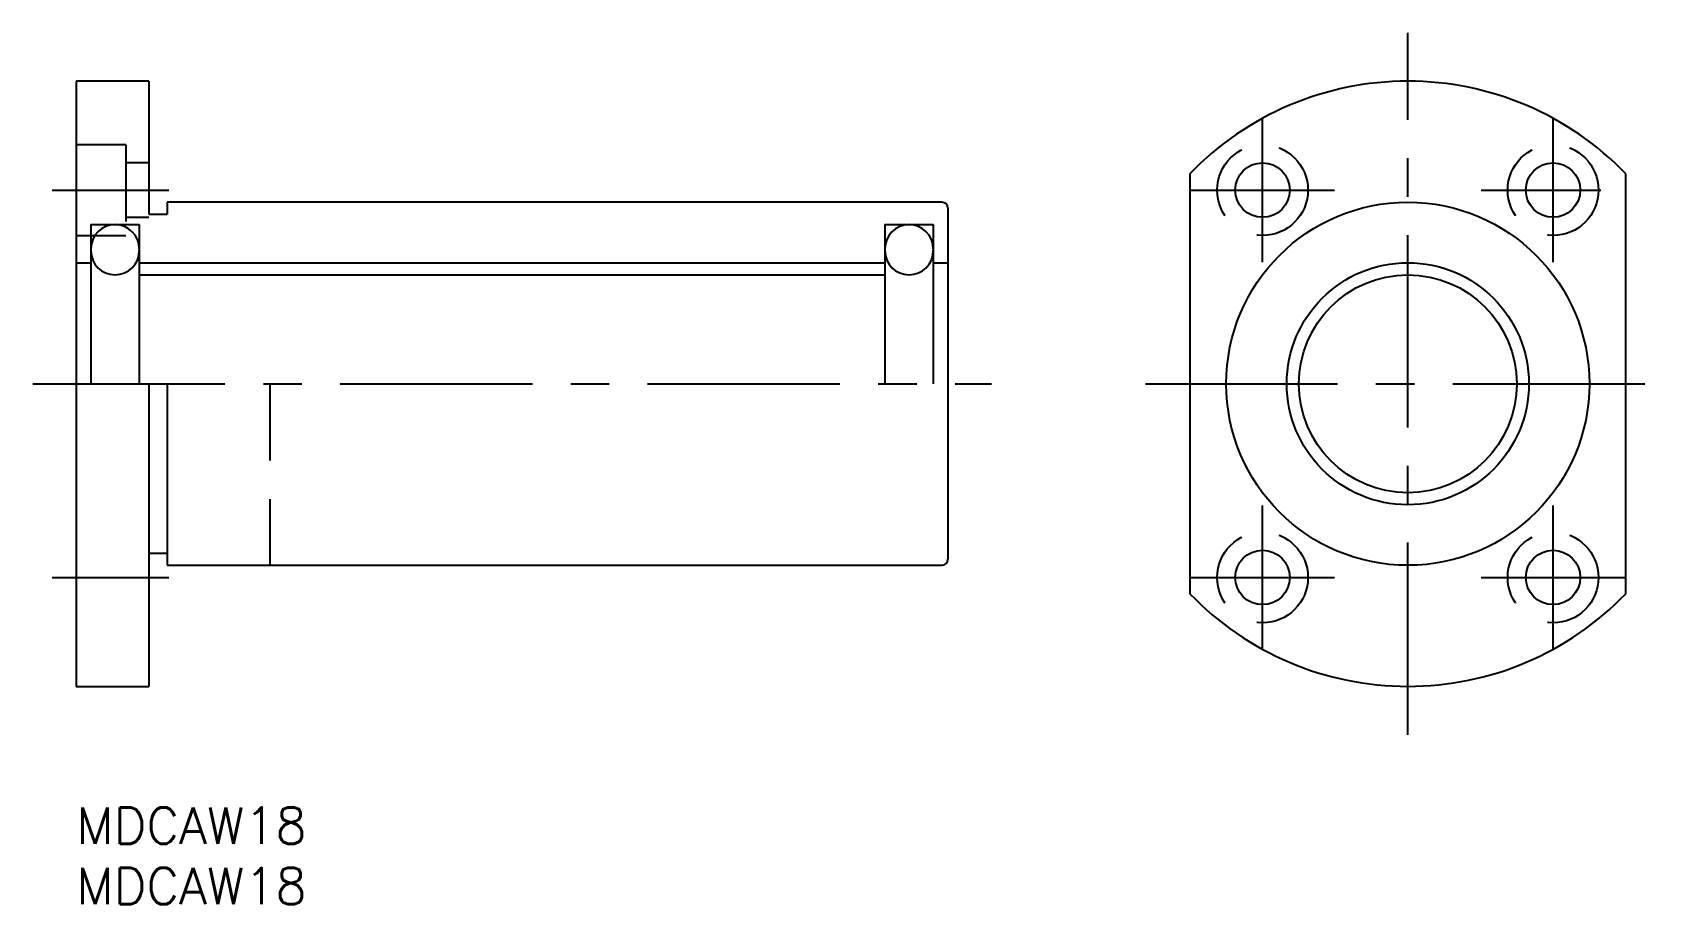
# Model space of a CAD drawing. Extents: x -4 to 132, y -8 to 64.
import ezdxf

# ---------------------------------------------------------------- set-up
doc = ezdxf.new("R2010")
doc.units = 0
doc.header["$LTSCALE"] = 0.5
doc.linetypes.add('CENTER', pattern=[50.8, 31.75, -6.35, 6.35, -6.35])
doc.linetypes.add('DASHED', pattern=[19.05, 12.7, -6.35])
for name, color, linetype in [('MSM_CENTER', 1, 'CENTER'), ('MSM_CONTINUOUS', 7, 'CONTINUOUS'), ('MSM_DASHED', 4, 'DASHED'), ('MSM_PART_NUMBER', 7, 'CONTINUOUS')]:
    doc.layers.add(name, color=color, linetype=linetype)
doc.styles.get("Standard").update_dxf_attribs({"font": 'txt.shx', "height": 3, "bigfont": 'bigfont.shx'})

msp = doc.modelspace()

# ---------------------------------------------------------------- linework, layer by layer
at = {"layer": 'MSM_CENTER'}
for p, q in [((110, 6), (110, 64)), ((98, 45.05), (98, 56.95)), ((122, 45.05), (122, 56.95)), ((-1.99, 51), (7.63, 51)), ((92.05, 51), (103.95, 51)), ((116.05, 51), (125.94, 51)), ((-3.6, 35), (75.6, 35)), ((88.32, 35), (131.68, 35)), ((98, 13.05), (98, 24.95)), ((122, 13.05), (122, 24.95)), ((-1.99, 19), (7.63, 19)), ((92.05, 19), (103.95, 19)), ((116.05, 19), (127.95, 19))]:
    msp.add_line(p, q, dxfattribs=at)
at = {"layer": 'MSM_CONTINUOUS'}
for p, q in [((6, 60), (0, 60)), ((0, 60), (0, 10)), ((6, 60), (6, 49)), ((92, 52.35), (92, 17.65)), ((128, 17.65), (128, 52.35)), ((6, 49), (7.5, 49)), ((71.5, 50), (7.5, 50)), ((7.5, 50), (7.5, 49)), ((72, 49.5), (72, 20.5)), ((1.2, 48.15), (1.2, 35)), ((1.2, 48.15), (5.2, 48.15)), ((5.2, 48.15), (5.2, 35)), ((66.8, 48.15), (70.8, 48.15)), ((66.8, 48.15), (66.8, 35)), ((70.8, 48.15), (70.8, 35)), ((0, 45), (1.2, 45)), ((5.2, 45), (66.8, 45)), ((70.8, 45), (72, 45)), ((5.2, 44), (66.8, 44)), ((6, 35), (6, 10)), ((7.5, 35), (7.5, 20)), ((6, 21), (7.5, 21)), ((7.5, 20), (71.5, 20)), ((0, 10), (6, 10))]:
    msp.add_line(p, q, dxfattribs=at)
for centre, radius in [((98, 51), 2.25), ((122, 51), 2.25), ((110, 35), 15), ((110, 35), 10), ((110, 35), 9), ((98, 19), 2.25), ((122, 19), 2.25)]:
    msp.add_circle(centre, radius, dxfattribs=at)
for centre, radius, start, end in [((110, 35), 25, 43.9455, 136.0545), ((71.5, 49.5), 0.5, 0, 90), ((3.2, 46.15), 2, 0, 180), ((68.8, 46.15), 2, 0, 180), ((3.2, 46), 2, 180, 0), ((68.8, 46), 2, 180, 0), ((71.5, 20.5), 0.5, 270, 0), ((110, 35), 25, 223.9455, 316.0545)]:
    msp.add_arc(centre, radius, start, end, dxfattribs=at)
at = {"layer": 'MSM_DASHED'}
for p, q in [((4.1, 54.75), (0, 54.75)), ((4.1, 54.75), (4.1, 47.25)), ((6, 53.25), (4.1, 53.25)), ((4.1, 48.75), (6, 48.75)), ((0, 47.25), (4.1, 47.25)), ((16, 35), (16, 20))]:
    msp.add_line(p, q, dxfattribs=at)
for centre in [(98, 51), (122, 51), (98, 19), (122, 19)]:
    msp.add_circle(centre, 3.75, dxfattribs=at)

# ---------------------------------------------------------------- texts
at = {"layer": 'MSM_PART_NUMBER'}
for p in [(0, -3), (0, -8)]:
    msp.add_text('MDCAW18', height=3, dxfattribs=at).set_placement(p)

doc.saveas('drawing.dxf')
